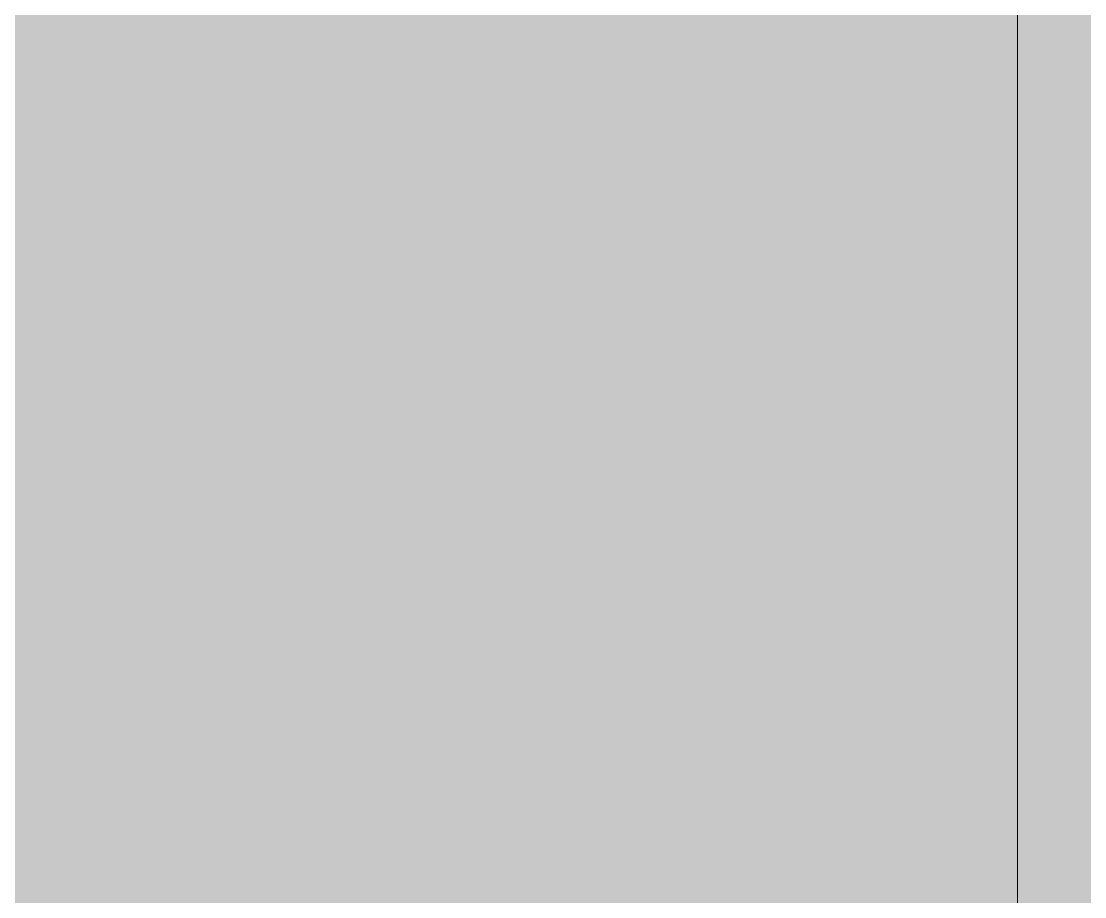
# Model space of a CAD drawing. Header units: metres. Extents: x 15 to 69.3, y -12.4 to 16.4.
# Drawn here: x 16.9121 to 17.1153, y 12.8885 to 13.0558 of the extents above; entities that cross this region are included whole.
import ezdxf

# ---------------------------------------------------------------- set-up
doc = ezdxf.new("R2010")
doc.units = ezdxf.units.M
doc.layers.add('1095_ARQ_BASE_dwg', color=7, linetype='Continuous', lineweight=5, true_color=0x767676)
doc.layers.add('A-FLOR', color=7, linetype='Continuous', lineweight=9, true_color=0x007f00)
doc.layers.add('LAYOUT-WC_COZINHA', color=7, linetype='Continuous', lineweight=5)

# ---------------------------------------------------------------- blocks, each defined once
blk = doc.blocks.new('1095_ARQ_BASE_dwg_A$C331B23C5-3610872-TÉRREO')
at = {"layer": 'LAYOUT-WC_COZINHA', "color": 253, "true_color": 0xaaaaaa, "flags": 128}
blk.add_lwpolyline([(-1.267274149512332e-07, 0.3654291195399143), (-1.267274149512332e-07, 4.820551168265297e-08), (0.4999998732725862, 4.820551168265297e-08), (0.4999998732725851, 0.8000000489505701), (-1.267274149512332e-07, 0.8000000489505706)], dxfattribs=at)
blk = doc.blocks.new('1095_ARQ_BASE_dwg-3608001-TÉRREO')
at = {"rotation": 269.9999999999996}
blk.add_blockref('1095_ARQ_BASE_dwg_A$C331B23C5-3610872-TÉRREO', (16.30244843990417, 13.27780630161022), dxfattribs=at)

msp = doc.modelspace()

# ---------------------------------------------------------------- hatches: boundary and pattern name
at = {"layer": 'A-FLOR', "true_color": 0x464646}
h = msp.add_hatch(color=49, dxfattribs=at)
h.paths.add_polyline_path([(18.19232617459992, 13.25172109348721), (18.19125723503447, 13.25260927135536), (18.19156636953614, 13.25234058960095)])
h.paths.add_polyline_path([(18.15901796312708, 13.32089163646863), (18.16008690269254, 13.3200034585927), (18.15977776819086, 13.32027214034713)])
h.paths.add_polyline_path([(18.36062034051212, 11.92780630161017), (18.36062034051213, 12.22780630161017), (18.51062034051213, 12.22780630161017), (18.51062034051211, 13.27780630161043), (18.36462034051226, 13.27780630161043), (18.36602034051226, 13.27640630161043), (18.37872034051195, 13.27640630161043), (18.37982034051226, 13.27534630161044), (18.38764664467355, 13.27417710640565), (18.39441300941091, 13.27122513630078), (18.39985974669109, 13.26704570778926), (18.40445792329332, 13.2609483447148), (18.40726775245156, 13.25378618104348), (18.40831085028186, 13.24685011222689), (18.40922034051226, 13.24558487112113), (18.40922034051226, 13.23320630161044), (18.41062034051226, 13.23180630161044), (18.41062034051226, 13.22780630161044), (18.40662034051226, 13.22780630161044), (18.40662034051226, 13.15980630161043), (18.41062034051226, 13.15980630161043), (18.4103699877675, 13.15580630161044), (18.40899057202805, 13.15440630161044), (18.40899057202805, 13.13809879241109), (18.40814783484856, 13.13720630161044), (18.40814783484856, 13.13639764868963), (18.40866549172195, 13.13543890983363), (18.41005811664603, 13.13207681585462), (18.41062034051226, 13.12780630161043), (18.41005811664603, 13.12353578736624), (18.40814783484856, 13.11840630161044), (18.40918651322681, 13.11730630161044), (18.40918651322681, 13.10100800953767), (18.4103699877675, 13.09980630161044), (18.41062034051226, 13.09580630161044), (18.40662034051226, 13.09580630161044), (18.40662034051226, 13.01267345524163), (18.41062034051226, 13.01267345524163), (18.4103699877675, 13.00867345524163), (18.40899057202805, 13.00727345524163), (18.40899057202805, 12.99096594604228), (18.40814783484856, 12.99007345524163), (18.40819433475903, 12.98920420245767), (18.40874834278905, 12.98810604329497), (18.41005811664603, 12.98494396948581), (18.41062034051226, 12.98067345524162), (18.40971085028186, 12.97551211505918), (18.40961881928306, 12.97502022415034), (18.40846290237281, 12.97255175306414), (18.40814783484856, 12.97127345524163), (18.40918651322681, 12.97017345524163), (18.40918651322681, 12.95387516316886), (18.4103699877675, 12.95267345524163), (18.41062034051226, 12.94867345524163), (18.40662034051226, 12.94867345524163), (18.40676214283371, 12.91417345524162), (18.41062034051225, 12.91417345524162), (18.41062034051225, 12.91017345524162), (18.40922034051225, 12.90877345524163), (18.40922034051225, 12.89607345524163), (18.4081603405121, 12.89497345524176), (18.40692789750009, 12.88699445736596), (18.40404811972012, 12.88039244306516), (18.39985974669109, 12.8749340490628), (18.3935441052714, 12.8702454586096), (18.3866002199453, 12.86752604330233), (18.37966415112871, 12.86648294547203), (18.37872034051226, 12.86557345524162), (18.36602034051226, 12.86557345524162), (18.36462034051226, 12.86417345524162), (18.36062034051234, 12.86417345524162), (18.36062034051234, 12.8606734552416), (18.35562034051234, 12.8606734552416), (18.35562034051234, 12.87137969000953), (18.34362034051233, 12.87137969000953), (18.34349327561078, 12.87367345524123), (18.3338330090854, 12.87367345524123), (18.33836590254137, 12.87003674352319), (18.34366553337339, 12.86309319590125), (18.34721030764816, 12.85411303751954), (18.34832139973364, 12.84567345524162), (18.34816088105288, 12.51445419481211), (18.34689349517403, 12.50604670373995), (18.34344348162578, 12.49792739685547), (18.33758231149245, 12.49055039616506), (18.33074114039326, 12.48532932160188), (18.32176098201155, 12.48178454732711), (18.31210213930412, 12.48067345524163), (18.26076944952259, 12.48083397392238), (18.24683590932625, 12.48398891282809), (18.23971792837221, 12.48903446823205), (18.23661517579826, 12.49141253081223), (18.23523695113858, 12.49259505094403), (18.23396764219156, 12.49467381991606), (17.93178348436136, 12.49467381991606), (17.89420769626425, 12.49850088555499), (17.87173266931631, 12.50476648697895), (17.84856150605087, 12.51425312792488), (17.82792361853348, 12.52626030063989), (17.80806948348253, 12.54172566771568), (17.79079307859137, 12.5594575732126), (17.78689069692459, 12.56418950879353), (17.77835354652183, 12.57478739248599), (17.76812910495143, 12.59007298533625), (17.7659245685029, 12.59370501595659), (17.75971709966566, 12.60585931198199), (17.75552760994798, 12.61559254735823), (17.75052704328091, 12.63023190818269), (17.74857911793815, 12.63673548643365), (17.74605110933101, 12.6482515875161), (17.74445289825297, 12.65797013679524), (17.74334513152272, 12.67348017585073), (17.7429803035212, 12.68098365685273), (17.74368380126224, 12.69545468126682), (17.74466269385368, 12.70470702898521), (17.74761327840366, 12.71992167162986), (17.74958459583044, 12.72832938161866), (17.75368796770961, 12.74095933617091), (17.75744500782605, 12.75041395171698), (17.76510231694579, 12.76597146972038), (17.7674452203564, 12.77027059806742), (17.77394685495139, 12.78043004090634), (17.78082062989371, 12.78976002464509), (17.78905857574428, 12.79972543789688), (17.79322950483108, 12.80481325600087), (17.80954308516823, 12.82063424686142), (17.82910648428501, 12.83586025882891), (17.84995454068832, 12.84784838985527), (17.8720414824571, 12.85666772106806), (17.89599620231362, 12.86325475165249), (17.9123669478364, 12.86499468998626), (17.93218390245199, 12.86667309056719), (18.23406772883644, 12.86667309056719), (18.23560103555796, 12.86907904424312), (18.24188615961932, 12.87387563571922), (18.24425740521861, 12.87567373073838), (18.24751043047859, 12.8776634758905), (18.26208293589893, 12.88067345524163), (18.28929973744657, 12.88090357156632), (18.29498372674973, 12.88475042330354), (18.30092816261241, 12.886979838198), (18.30672549090035, 12.88767345524123), (18.34362034051233, 12.88767345524123), (18.34362034051233, 12.88996722047358), (18.35562034051234, 12.88996722047358), (18.35562034051234, 12.9006734552416), (18.36062034051234, 12.9006734552416), (18.36062034051234, 12.89717345524163), (18.36462034051226, 12.89717345524163), (18.36617714402727, 12.89577345524163), (18.37872034051226, 12.89577345524163), (18.37982034051226, 12.89471345524163), (18.38000418827537, 12.89478960747851), (18.38008034051226, 12.89497345524162), (18.37902034051225, 12.89607345524163), (18.37902034051225, 12.90877345524163), (18.37762034051225, 12.91017345524162), (18.37762034051225, 12.91417345524162), (18.38162034051226, 12.91417345524162), (18.38162034051226, 12.94867345524163), (18.37762034051226, 12.94867345524163), (18.37787069325702, 12.95267345524163), (18.37924945120595, 12.95407345524163), (18.37895809689235, 12.96580256593532), (18.37872034051226, 12.96557345524163), (18.36590083122585, 12.96568493130818), (18.36462034051226, 12.96442452676411), (18.36062034051238, 12.96417345524163), (18.36062034051238, 12.95517345524165), (18.34712034051235, 12.95517345524165), (18.3460343251969, 12.9556926956067), (18.34577912837871, 12.95654550753184), (18.34562034051235, 12.95890808198669), (18.34549962211514, 12.96567345524164), (18.28384700617818, 12.96567345524164), (18.28384700617818, 12.97367345524166), (18.28131991848965, 12.97356113725521), (18.28131991848965, 12.97279887424897), (18.27957219610745, 12.97279887424897), (18.27937635808475, 12.96214938890984), (18.27846483750536, 12.96073427136205), (18.27752553068381, 12.96001486100058), (18.27732769112155, 12.95988339173182), (18.2757361843927, 12.95943635513487), (18.27441919785038, 12.95943635513487), (18.27381627661319, 12.95952876687057), (18.27262985155927, 12.96001486100058), (18.27169054473772, 12.96073427136205), (18.27099439705528, 12.96169909365883), (18.27061501786944, 12.96301285205339), (18.2705791439551, 12.96369140443431), (18.27057769112154, 12.97279887424897), (18.26964382984379, 12.97301876768121), (18.26937811873831, 12.9737124401807), (18.26937811873831, 12.97279887424897), (18.26764978524562, 12.97301876768121), (18.26709052488867, 12.97841758825468), (18.2671546310972, 12.98335864098526), (18.2676793522961, 12.98854803623417), (18.26937811873831, 12.98832406683541), (18.26953187133595, 12.98802053932974), (18.26972386450783, 12.98854803623417), (18.27058594919514, 12.98854803623417), (18.27080982823184, 13.01117345524165), (18.27957769112154, 13.01117345524165), (18.27977657645472, 12.9885267661002), (18.28131991848965, 12.98840993016144), (18.28131991848965, 12.98767345524166), (18.28384700617818, 12.98767345524166), (18.28384700617818, 12.99567345524164), (18.31172137593004, 12.99585140619837), (18.32644972531263, 13.04171844954506), (18.32092513433258, 13.04179473495564), (18.32009301496169, 13.04227001510274), (18.3196229002399, 13.04295664107378), (18.31950954214067, 13.04357474551935), (18.31950952153893, 13.04667345524163), (18.30323137218188, 13.04667345524163), (18.30175423024972, 13.04743854087053), (18.30054189823944, 13.04921168317935), (18.29960300749234, 13.05169812134614), (18.29885900527558, 13.05526584623677), (18.29853413974741, 13.05865138088385), (18.29853413974741, 13.06269552959941), (18.29885900527558, 13.06608106424649), (18.29931121525838, 13.06853695098865), (18.30003057745714, 13.07098807195814), (18.30138186097499, 13.0734574008414), (18.30205980000033, 13.0742224864703), (18.30323137218188, 13.07467345524163), (18.31950954214067, 13.07467345524163), (18.3196229002399, 13.07839025951858), (18.32009301496169, 13.07907692351572), (18.32092513433258, 13.07955220639527), (18.32183161660047, 13.0796284609382), (18.35948810799064, 13.079430398674), (18.36018400347734, 13.07887544054192), (18.3606203405124, 13.0776284609382), (18.3606203405124, 13.04371844954506), (18.35986732011612, 13.04215478658013), (18.35906538238032, 13.0417685937207), (18.3586203405124, 13.04171844954506), (18.33866828134763, 13.04171844954506), (18.33039676858469, 13.01512750638762), (18.32733863524445, 13.00627140455879), (18.32408196799733, 12.99567345524164), (18.34562034051235, 12.99567345524164), (18.34580304643784, 13.00492539640714), (18.34609445080782, 13.0057485178125), (18.34712034051235, 13.00617345524161), (18.36062034051238, 13.00617345524161), (18.36062034051238, 12.99717345524163), (18.36462034051226, 12.99692238371914), (18.36602034051226, 12.99554434454793), (18.37872034051226, 12.99577345524163), (18.37910736266046, 12.99554434454793), (18.37905416779771, 13.00747232036287), (18.37787069325702, 13.00867345524163), (18.37762034051226, 13.01267345524163), (18.38162034051226, 13.01267345524163), (18.38162034051226, 13.09580630161044), (18.37762034051226, 13.09580630161044), (18.37787069325702, 13.09980630161044), (18.37924945120595, 13.10120630161044), (18.37905416779771, 13.11154525997526), (18.35901034051226, 13.11053278073575), (18.35901034051226, 13.09497332495352), (18.35648195848071, 13.09497332495352), (18.34939796063929, 13.1091620759251), (18.33412314767907, 13.1091620759249), (18.33412314767907, 13.10510606723815), (18.29012314767908, 13.10510606723812), (18.28459730155222, 13.11592052078006), (18.28321388841039, 13.12170630161045), (18.27989530995778, 13.12170630161045), (18.27989530995778, 13.13390630161045), (18.28322786745051, 13.13390630161045), (18.28344298609286, 13.13519014594776), (18.28513556269796, 13.14114916459806), (18.29012314767908, 13.15050653598275), (18.33412314767907, 13.15050653598272), (18.33412314767907, 13.14645052729596), (18.34939796063947, 13.14645052729612), (18.35648195848071, 13.16063927826734), (18.35901034051226, 13.16063927826734), (18.35901034051226, 13.14507982248512), (18.37912423810045, 13.14406380376555), (18.37905416779771, 13.15460516673168), (18.37787069325702, 13.15580630161044), (18.37762034051226, 13.15980630161043), (18.38162034051226, 13.15980630161043), (18.38148119843488, 13.22780630161044), (18.37762034051226, 13.22780630161044), (18.37762034051226, 13.23180630161044), (18.37902034051226, 13.23320630161044), (18.37902034051226, 13.24590630161044), (18.38008034051226, 13.24700630161044), (18.38000418827537, 13.24719014937355), (18.37982034051225, 13.24726630161044), (18.37872034051226, 13.24620630161043), (18.36602034051226, 13.24620630161043), (18.36462034051226, 13.24480630161043), (18.36062034051226, 13.24480630161043), (18.36062034051226, 13.24880630161044), (18.22583680752527, 13.248664499289), (18.22583680752527, 13.24480630161045), (18.22183680752552, 13.24480630161045), (18.22043680752527, 13.24620630161045), (18.20773680752539, 13.24620630161045), (18.20663680752527, 13.24726630161044), (18.19567402086053, 13.2494768095034), (18.19277843002289, 13.25136697294966), (18.18993875163428, 13.25331631850477), (18.18642982863788, 13.2555979784948), (18.18499934002097, 13.25562446902474), (18.17601908389989, 13.26460472514581), (18.17403918491257, 13.26460472514581), (18.17121075778783, 13.26743315227056), (18.17403918491257, 13.2702615793953), (18.15947668815993, 13.28452288589827), (18.15670046785356, 13.28194344220482), (18.15397042903528, 13.28497465701429), (18.15397042903528, 13.28665338001043), (18.14499017291421, 13.2956336361315), (18.14503992683344, 13.29723902496934), (18.14483763238244, 13.29726642833763), (18.14467889274407, 13.29723902496934), (18.14360733020174, 13.29620642833762), (18.13090733020169, 13.29620642833762), (18.12950733020173, 13.29480642833762), (18.12550733020174, 13.29480642833762), (18.12550733020174, 13.29880642833763), (16.81983848848221, 13.29880642833764), (16.81983848848221, 13.29480642833764), (16.81583848848222, 13.2950567810824), (16.81443848848221, 13.29643553903133), (16.79943848848221, 13.29643553903133), (16.79833848848221, 13.29747976157134), (16.76648848848221, 13.29700642833764), (16.76754848848221, 13.29590642833764), (16.76731937778852, 13.28320642833763), (16.76869741695972, 13.28180642833764), (16.76894848848221, 13.27780642833764), (16.73701941752033, 13.27780642833763), (16.73619228008479, 13.2703469669472), (16.73562044757375, 13.26291823606307), (16.73412213877046, 13.26108956777747), (16.73347491472707, 13.26084744586323), (16.7214984884822, 13.26084744586323), (16.7214984884822, 13.22759481760304), (16.87679743978739, 13.22742380741947), (16.88445980565029, 13.22621915325904), (16.89147117386468, 13.22331494945385), (16.89852925811727, 13.21766223383736), (16.90316399109797, 13.21162213222056), (16.90635534713445, 13.20391751719492), (16.90744385924716, 13.19564944683809), (16.9072734883786, 12.91924751791762), (16.90606819490316, 12.91158029597505), (16.90316399109797, 12.90456892776066), (16.89751127548147, 12.89751084350807), (16.89147117386468, 12.89287611052737), (16.88376655883904, 12.88968475449088), (16.8754984884822, 12.88859624237818), (16.52804239106502, 12.88876725256176), (16.52038002520212, 12.88997190672218), (16.51336865698773, 12.89287611052738), (16.50631057273515, 12.89852882614387), (16.50167583975445, 12.90456892776066), (16.49848448371796, 12.9122735427863), (16.49739597160526, 12.92054161314314), (16.49756714767858, 13.19694965820102), (16.49877163594925, 13.20461076400617), (16.50167583975445, 13.21162213222057), (16.50732855537095, 13.21868021647315), (16.51336865698774, 13.22331494945385), (16.52107327201338, 13.22650630549034), (16.52934134237021, 13.22759481760304), (16.68339848848221, 13.22759481760304), (16.68337825137978, 13.26084744586323), (16.67114086916152, 13.26094092244959), (16.67017787319395, 13.26157049888645), (16.66927652939066, 13.26291823606302), (16.6682927673445, 13.27459834753011), (16.66787755944408, 13.27780642833763), (16.73594848848221, 13.27780642833764), (16.7361995600047, 13.28180642833764), (16.7375775991759, 13.28320642833764), (16.73734848848221, 13.29590642833764), (16.7384084884821, 13.29700642833767), (16.73837532116569, 13.30277460344512), (16.73786300850525, 13.30377118237137), (16.73639724800097, 13.30789776137747), (16.73619884122698, 13.30868599874699), (16.73619884122698, 13.30940481044705), (16.73594848848222, 13.31130642833764), (16.73651071234845, 13.31557694258183), (16.73840848848221, 13.31988147771859), (16.74147157680269, 13.32350341457454), (16.74184495916103, 13.3239482306591), (16.74391774126617, 13.32538042258441), (16.74501590042887, 13.32593443061443), (16.74817797423803, 13.32724420447141), (16.75244848848221, 13.32780642833763), (16.75760982866466, 13.32689693810724), (16.7581234886571, 13.32679234478885), (16.7605701906597, 13.32564899019819), (16.76103077666712, 13.32534087380802), (16.79045233684059, 13.32523686036406), (16.79854565137586, 13.32532950521933), (16.79943848848221, 13.32617731764394), (16.81443848848221, 13.32617731764394), (16.81583848848221, 13.32755607559287), (16.81983848848221, 13.32780642833763), (16.81983848848221, 13.32380642833764), (18.12550733020174, 13.32394823065908), (18.12550733020174, 13.32780642833762), (18.12950733020148, 13.32780642833762), (18.13090733020173, 13.32640642833762), (18.14360733020174, 13.32640642833762), (18.14470733020173, 13.32534642833763), (18.15592109256421, 13.32299141427692), (18.15856570770411, 13.32124575699841), (18.16140538609272, 13.31929641144331), (18.16491430908913, 13.31701475145328), (18.16634479770605, 13.31698826092333), (18.17532505382711, 13.30800800480227), (18.17730495281443, 13.30800800480226), (18.18013337993918, 13.30517957767752), (18.17730495281443, 13.30235115055277), (18.19171685444224, 13.28793924892497), (18.19464366987344, 13.29066928774325), (18.19737370869173, 13.28763807293379), (18.19737370869173, 13.28595934993765), (18.2063539648128, 13.27697909381657), (18.20630421089356, 13.27537370497874), (18.20650650534457, 13.27534630161045), (18.20666524498293, 13.27537370497874), (18.20773680752527, 13.27640630161045), (18.22043680752531, 13.27640630161045), (18.22183680752527, 13.27780630161045), (18.21062034051211, 13.27780630161045), (18.21062034051211, 13.42780630161043), (18.51062034051211, 13.42780630161043), (18.51062034051213, 15.4278063016105), (18.21062034051213, 15.4278063016105), (18.21062034051213, 15.5778063016105), (15.36062034051217, 15.57780630161052), (15.36062034051217, 15.27780630161052), (15.21062034051217, 15.27780630161052), (15.21062034051215, 13.42780630161046), (15.51062034051215, 13.42780630161046), (15.51062034051215, 13.27780630161046), (15.21062034051215, 13.27780630161046), (15.21062034051214, 12.2278063016102), (15.36062034051214, 12.2278063016102), (15.36062034051214, 11.92780630161019), (18.12053381145263, 11.92780630161017)])
h.paths.add_polyline_path([(18.3486819686926, 13.05479836925893), (18.34858929206049, 13.05487338350104), (18.34864917787853, 13.05479836925893)])
h.paths.add_polyline_path([(18.34867262684795, 13.06646466620957), (18.34855769915458, 13.06654854122433), (18.34864917787853, 13.06646715947791)])
h.paths.add_polyline_path([(18.22669565478736, 13.27380630161044), (18.36062034051226, 13.27394810393189), (18.36062034051226, 13.27780630161043), (18.22583680752527, 13.27780630161045), (18.22583680752527, 13.27380630161044)])
h.paths.add_polyline_path([(17.17542091279524, 13.37780617488326), (17.17542091279524, 13.38180617488326), (16.85651034051234, 13.3816643725618), (16.85651034051234, 13.37780617488326), (16.85251034051235, 13.37780617488326), (16.85111034051235, 13.37920617488326), (16.83841034051234, 13.37920617488326), (16.83731034051235, 13.38026617488326), (16.8295058424066, 13.3814263377241), (16.82314034051235, 13.38406301494001), (16.8168996781623, 13.38906825932835), (16.81257739305602, 13.39489436247131), (16.80986292863014, 13.40182629501652), (16.80882112588756, 13.40876102024861), (16.80791034051236, 13.40970617488327), (16.80791034051236, 13.42240617488326), (16.80651034051236, 13.42380617488326), (16.80651034051236, 13.42780617488327), (16.5942262884479, 13.42780630161043), (16.5942262884479, 13.88280630161043), (17.05122628844788, 13.88280630161043), (17.05122628844787, 13.42780630161043), (16.83951034051235, 13.42780617488326), (16.83951034051235, 13.42380617488326), (16.83811034051235, 13.42240617488326), (16.83811034051235, 13.40970617488327), (16.8370503405125, 13.40860617488313), (16.83712649274923, 13.40842232712015), (16.83731034051235, 13.40834617488326), (16.83841034051234, 13.40940617488327), (16.85111034051235, 13.40940617488327), (16.85251034051234, 13.41080617488326), (16.85651034051234, 13.41080617488326), (16.85651034051234, 13.40680617488326), (17.17542091279524, 13.40680617488326), (17.17542091279524, 13.41080617488326), (17.17942091279524, 13.41055582213849), (17.18082091279524, 13.40917706418957), (17.19582091279523, 13.40917706418957), (17.19692091279524, 13.40813284164955), (17.22660174883425, 13.40834533677057), (17.22553739192055, 13.42941617488325), (17.20997793613833, 13.42941617488325), (17.20997793613833, 13.43135159203664), (17.20591932125372, 13.43135159203664), (17.20046450255176, 13.43267813065877), (17.19838354888637, 13.43330807855014), (17.19477616543374, 13.4347652927901), (17.1913323760586, 13.43657554234614), (17.184706535984, 13.44089922722448), (17.18206227669357, 13.44325263822986), (17.17996626830702, 13.44610525096186), (17.16961092997009, 13.45518592821057), (17.16813069912926, 13.45899001247943), (17.16813069912926, 13.61823043437587), (17.16776106289555, 13.63144025639913), (17.16797073012103, 13.64465548874961), (17.16832929827473, 13.65125058223818), (17.16894888897698, 13.65782629030694), (17.16990409941485, 13.66435567804909), (17.17126850819922, 13.6708119710983), (17.17395047839015, 13.68036505099344), (17.1772740820731, 13.68971427332187), (17.18119093054055, 13.69883482450045), (17.18565016763423, 13.70770282090664), (17.19075254804219, 13.71628431641654), (17.19368093045456, 13.72030651823581), (17.19701491508727, 13.72399949501571), (17.20078925859418, 13.72717821192509), (17.20504185520178, 13.72968127648504), (17.20959108993656, 13.73171050405866), (17.21424834746668, 13.73347777696226), (17.22371844910003, 13.73640806893057), (17.23336647037824, 13.73868515509071), (17.24313330876127, 13.74045136989361), (17.25295940428601, 13.7418508317432), (17.26281232916737, 13.74292031069755), (17.27269233144604, 13.743700995605), (17.28259098841308, 13.74417874786866), (17.29249986053085, 13.74433971472726), (17.30240214488941, 13.74417821881952), (17.31229365189493, 13.74368892789814), (17.32216390845515, 13.74287521044173), (17.33692023543244, 13.74105209438151), (17.3467193520763, 13.73943768220636), (17.36133751914191, 13.73644918650334), (17.36616011212789, 13.73523242318588), (17.37091712149515, 13.73378025998604), (17.37557887289361, 13.73203111726954), (17.3800939195558, 13.7299321222762), (17.38435531528374, 13.72739490427265), (17.38825946502881, 13.72433637790925), (17.39168882604705, 13.72078049600926), (17.39454657269409, 13.7167508437685), (17.39943253360478, 13.7080708508802), (17.40390637016213, 13.69921841731819), (17.4080983356276, 13.69022907812959), (17.41168409878599, 13.68101616566589), (17.41434400276132, 13.67149459203892), (17.41563637697387, 13.66495257703184), (17.4165606625701, 13.65834849590009), (17.41759469430439, 13.64504351789346), (17.41788091227637, 13.63172210413026), (17.41748348366619, 13.61819219284541), (17.41748348366619, 13.45896946693889), (17.41601421204678, 13.45516882835607), (17.40565758960287, 13.44610874834943), (17.40356090178172, 13.44325413571265), (17.40078566244973, 13.44081050334829), (17.39428943907006, 13.43657554234614), (17.39084564969491, 13.4347652927901), (17.38723826624228, 13.43330807855013), (17.38350946485165, 13.43217929293015), (17.37970249387494, 13.43135159203664), (17.34083748640235, 13.43135159203664), (17.34083748640235, 13.42780630161032), (17.33384633006332, 13.42780630161032), (17.33384633006332, 13.43135159203664), (17.27564388945214, 13.43135159203664), (17.27564388945214, 13.42941617488325), (17.26008443366992, 13.42941617488325), (17.258748688929, 13.39857668912745), (17.25931091279524, 13.39430617488326), (17.25854888808396, 13.38955329872918), (17.25655757160601, 13.38534883582159), (17.25377106790363, 13.38208922628821), (17.25341444211642, 13.3816643725618), (17.25134166001128, 13.38023218063649), (17.25024350084857, 13.37967817260646), (17.24708142703943, 13.37836839874949), (17.24214836980904, 13.37789340032215), (17.23764957261279, 13.37871566511366), (17.23717103776144, 13.37879998871118), (17.23468921061775, 13.37996361302271), (17.23386082100571, 13.38027088346469), (17.2048070644368, 13.38037574285683), (17.19671374990159, 13.38028309800156), (17.19582091279523, 13.37943528557695), (17.18082091279524, 13.37943528557695), (17.17942091279524, 13.37805652762802)])
h.paths.add_polyline_path([(16.83207851515359, 13.57676090049679), (16.96222628844787, 13.57676090049679), (16.96708636803891, 13.5777276304339), (16.97120654456895, 13.58048064437573), (16.97395955851077, 13.58460082090576), (16.97492628844788, 13.5894609004968), (16.97469388886886, 13.79517465319195), (16.97395955851077, 13.79886638120145), (16.97120654456895, 13.80298655773149), (16.96708636803891, 13.80573957167332), (16.96222628844787, 13.80670630161042), (16.68302628844786, 13.80670630161042), (16.67816620885682, 13.80573957167332), (16.67404603232679, 13.8029865577315), (16.67129301838497, 13.79886638120146), (16.67032628844786, 13.79400630161043), (16.67055868802687, 13.58829254891523), (16.67129301838497, 13.58460082090573), (16.67404603232679, 13.5804806443757), (16.67816620885682, 13.57772763043388), (16.68302628844785, 13.5767609004968), (16.8133740617365, 13.5767609004968), (16.81345173816659, 13.59745733018317), (16.8134204854137, 13.60041447623958), (16.81322771826563, 13.6154960115039), (16.81320620606335, 13.63199209135078), (16.81002628844789, 13.63330925635434), (16.80476577620576, 13.63734578936831), (16.80072924319178, 13.64260630161045), (16.79819177246016, 13.64873229786483), (16.79732628844791, 13.65530630161043), (16.79819177246016, 13.66188030535602), (16.80072924319178, 13.66800630161041), (16.80476577620576, 13.67326681385254), (16.81002628844789, 13.67730334686652), (16.81615228470228, 13.67984081759814), (16.82272628844787, 13.68070630161039), (16.82930029219347, 13.67984081759814), (16.83542628844786, 13.67730334686652), (16.84068680068999, 13.67326681385254), (16.84472333370397, 13.66800630161041), (16.84726080443558, 13.66188030535602), (16.84812628844784, 13.65530630161043), (16.84726080443558, 13.64873229786483), (16.84472333370397, 13.64260630161045), (16.84068680068999, 13.63734578936831), (16.83542628844786, 13.63330925635434), (16.8320488142703, 13.63191026074343), (16.83224637082943, 13.62325203814267), (16.83209676792974, 13.57939357852862)])

# ---------------------------------------------------------------- block references
at = {"layer": '1095_ARQ_BASE_dwg', "color": 253, "true_color": 0xaaaaaa}
msp.add_blockref('1095_ARQ_BASE_dwg-3608001-TÉRREO', (0, 0), dxfattribs=at)

doc.saveas('drawing.dxf')
